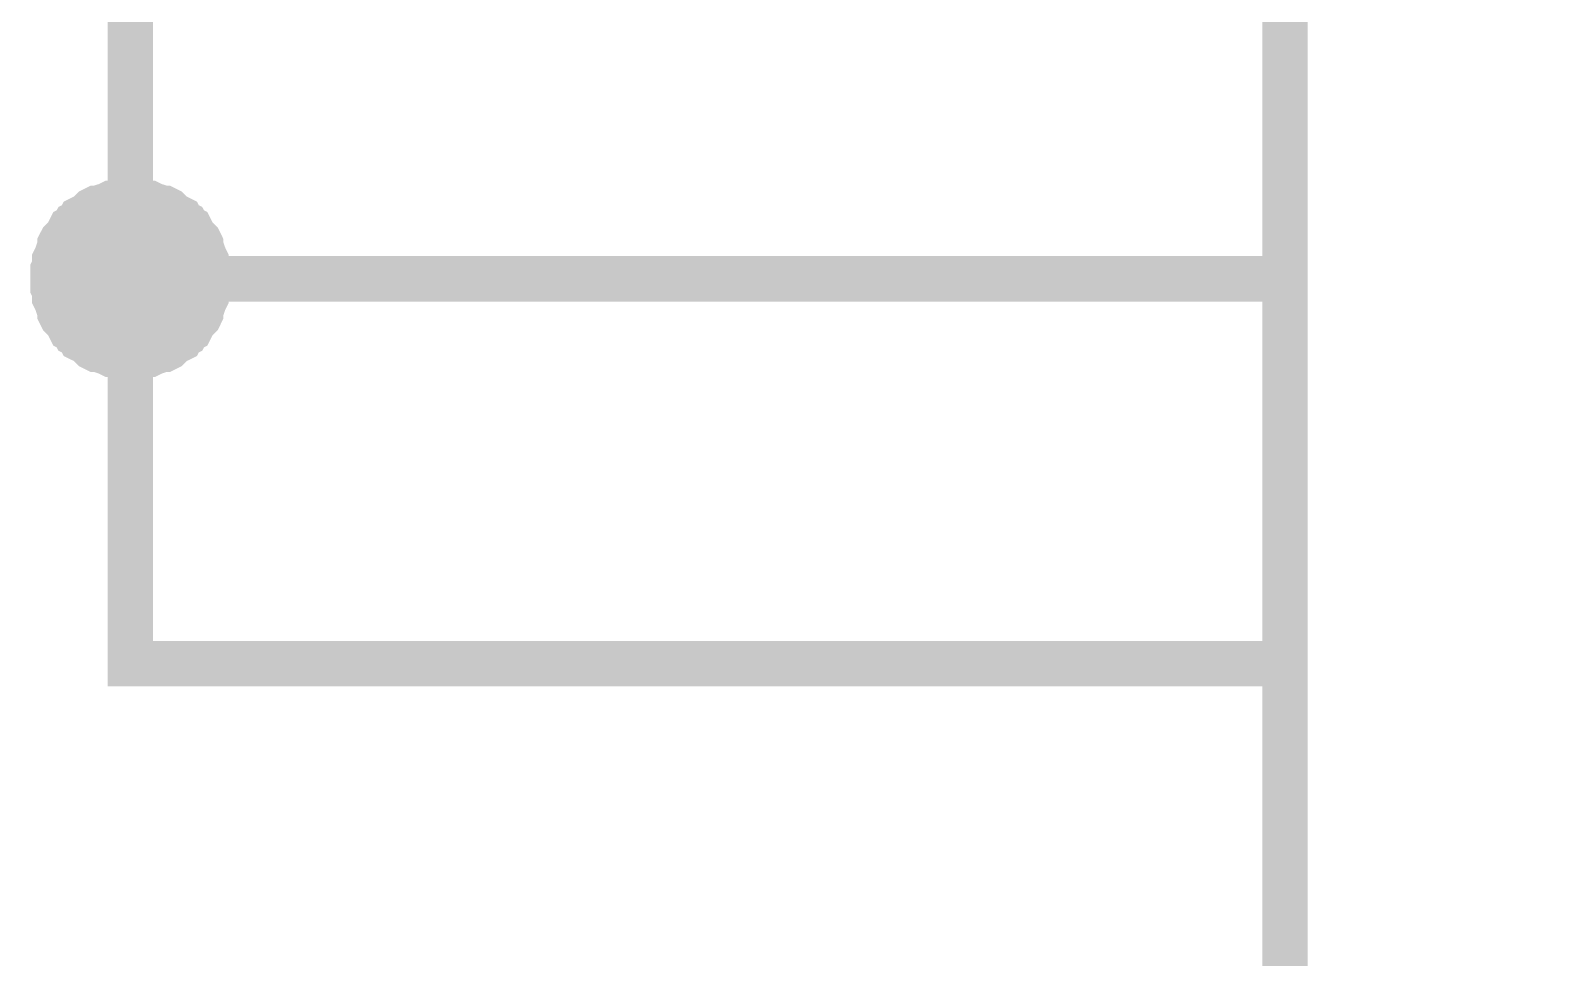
# Model space of a CAD drawing. Header units: inches. Extents: x 0 to 11, y 0 to 8.5.
# Drawn here: x 6.6739 to 7.0681, y 4.9233 to 5.1644 of the extents above; entities that cross this region are included whole.
import ezdxf

# ---------------------------------------------------------------- set-up
doc = ezdxf.new("R2010")
doc.units = ezdxf.units.IN
doc.header["$MEASUREMENT"] = 0
doc.layers.add('Sheet', color=255, linetype='Continuous')

msp = doc.modelspace()

# ---------------------------------------------------------------- linework, layer by layer
at = {"layer": 'Sheet'}
for points, const_width in [([(6.79995, 4.99974), (6.69989, 4.99974), (6.69989, 5.09982), (6.69989, 5.19991), (6.69989, 5.29999)], 0.0118), ([(6.67978, 5.09982), (6.67978, 5.10071), (6.67978, 5.10206), (6.68023, 5.10295), (6.68023, 5.10384), (6.68023, 5.10474), (6.68068, 5.10563), (6.68112, 5.10697), (6.68157, 5.10786), (6.68157, 5.10876), (6.68202, 5.10965), (6.68246, 5.1101), (6.68336, 5.11099), (6.6838, 5.11188), (6.68425, 5.11278), (6.68514, 5.11323), (6.68559, 5.11412), (6.68648, 5.11457), (6.68693, 5.11546), (6.68782, 5.11591), (6.68872, 5.11635), (6.68961, 5.11725), (6.69006, 5.11769), (6.69095, 5.11814), (6.69185, 5.11814), (6.69274, 5.11859), (6.69408, 5.11903), (6.69497, 5.11948), (6.69587, 5.11948), (6.69676, 5.11948), (6.69765, 5.11993), (6.69899, 5.11993), (6.69989, 5.11993)], 0.0118), ([(6.67978, 5.09982), (6.67978, 5.10071), (6.67978, 5.10206), (6.68023, 5.10295), (6.68023, 5.10384), (6.68023, 5.10474), (6.68068, 5.10563), (6.68112, 5.10697), (6.68157, 5.10786), (6.68157, 5.10876), (6.68202, 5.10965), (6.68246, 5.1101), (6.68336, 5.11099), (6.6838, 5.11188), (6.68425, 5.11278), (6.68514, 5.11323), (6.68559, 5.11412), (6.68648, 5.11457), (6.68693, 5.11546), (6.68782, 5.11591), (6.68872, 5.11635), (6.68961, 5.11725), (6.69006, 5.11769), (6.69095, 5.11814), (6.69185, 5.11814), (6.69274, 5.11859), (6.69408, 5.11903), (6.69497, 5.11948), (6.69587, 5.11948), (6.69676, 5.11948), (6.69765, 5.11993), (6.69899, 5.11993), (6.69989, 5.11993)], 0.0118), ([(6.67978, 5.09982), (6.67978, 5.10071), (6.67978, 5.10206), (6.68023, 5.10295), (6.68023, 5.10384), (6.68023, 5.10474), (6.68068, 5.10563), (6.68112, 5.10697), (6.68157, 5.10786), (6.68157, 5.10876), (6.68202, 5.10965), (6.68246, 5.1101), (6.68336, 5.11099), (6.6838, 5.11188), (6.68425, 5.11278), (6.68514, 5.11323), (6.68559, 5.11412), (6.68648, 5.11457), (6.68693, 5.11546), (6.68782, 5.11591), (6.68872, 5.11635), (6.68961, 5.11725), (6.69006, 5.11769), (6.69095, 5.11814), (6.69185, 5.11814), (6.69274, 5.11859), (6.69408, 5.11903), (6.69497, 5.11948), (6.69587, 5.11948), (6.69676, 5.11948), (6.69765, 5.11993), (6.69899, 5.11993), (6.69989, 5.11993)], 0.0118), ([(6.67978, 5.09982), (6.67978, 5.10071), (6.67978, 5.10206), (6.68023, 5.10295), (6.68023, 5.10384), (6.68023, 5.10474), (6.68068, 5.10563), (6.68112, 5.10697), (6.68157, 5.10786), (6.68157, 5.10876), (6.68202, 5.10965), (6.68246, 5.1101), (6.68336, 5.11099), (6.6838, 5.11188), (6.68425, 5.11278), (6.68514, 5.11323), (6.68559, 5.11412), (6.68648, 5.11457), (6.68693, 5.11546), (6.68782, 5.11591), (6.68872, 5.11635), (6.68961, 5.11725), (6.69006, 5.11769), (6.69095, 5.11814), (6.69185, 5.11814), (6.69274, 5.11859), (6.69408, 5.11903), (6.69497, 5.11948), (6.69587, 5.11948), (6.69676, 5.11948), (6.69765, 5.11993), (6.69899, 5.11993), (6.69989, 5.11993)], 0.0118), ([(6.69989, 5.11993), (6.69989, 5.11993)], 0.0118), ([(6.69989, 5.11993), (6.70078, 5.11993), (6.70212, 5.11993), (6.70301, 5.11948), (6.70391, 5.11948), (6.7048, 5.11948), (6.70569, 5.11903), (6.70703, 5.11859), (6.70793, 5.11814), (6.70882, 5.11814), (6.70971, 5.11769), (6.71016, 5.11725), (6.71105, 5.11635), (6.71195, 5.11591), (6.71284, 5.11546), (6.71329, 5.11457), (6.71418, 5.11412), (6.71463, 5.11323), (6.71552, 5.11278), (6.71597, 5.11188), (6.71641, 5.11099), (6.71731, 5.1101), (6.71776, 5.10965), (6.7182, 5.10876), (6.7182, 5.10786), (6.71865, 5.10697), (6.7191, 5.10563), (6.71954, 5.10474), (6.71954, 5.10384), (6.71954, 5.10295), (6.71999, 5.10206), (6.71999, 5.10071), (6.71999, 5.09982)], 0.0118), ([(6.69989, 5.11993), (6.69989, 5.11993)], 0.0118), ([(6.69989, 5.11993), (6.70078, 5.11993), (6.70212, 5.11993), (6.70301, 5.11948), (6.70391, 5.11948), (6.7048, 5.11948), (6.70569, 5.11903), (6.70703, 5.11859), (6.70793, 5.11814), (6.70882, 5.11814), (6.70971, 5.11769), (6.71016, 5.11725), (6.71105, 5.11635), (6.71195, 5.11591), (6.71284, 5.11546), (6.71329, 5.11457), (6.71418, 5.11412), (6.71463, 5.11323), (6.71552, 5.11278), (6.71597, 5.11188), (6.71641, 5.11099), (6.71731, 5.1101), (6.71776, 5.10965), (6.7182, 5.10876), (6.7182, 5.10786), (6.71865, 5.10697), (6.7191, 5.10563), (6.71954, 5.10474), (6.71954, 5.10384), (6.71954, 5.10295), (6.71999, 5.10206), (6.71999, 5.10071), (6.71999, 5.09982)], 0.0118), ([(6.69989, 5.11993), (6.69989, 5.11993)], 0.0118), ([(6.69989, 5.11993), (6.70078, 5.11993), (6.70212, 5.11993), (6.70301, 5.11948), (6.70391, 5.11948), (6.7048, 5.11948), (6.70569, 5.11903), (6.70703, 5.11859), (6.70793, 5.11814), (6.70882, 5.11814), (6.70971, 5.11769), (6.71016, 5.11725), (6.71105, 5.11635), (6.71195, 5.11591), (6.71284, 5.11546), (6.71329, 5.11457), (6.71418, 5.11412), (6.71463, 5.11323), (6.71552, 5.11278), (6.71597, 5.11188), (6.71641, 5.11099), (6.71731, 5.1101), (6.71776, 5.10965), (6.7182, 5.10876), (6.7182, 5.10786), (6.71865, 5.10697), (6.7191, 5.10563), (6.71954, 5.10474), (6.71954, 5.10384), (6.71954, 5.10295), (6.71999, 5.10206), (6.71999, 5.10071), (6.71999, 5.09982)], 0.0118), ([(6.69989, 5.11993), (6.69989, 5.11993)], 0.0118), ([(6.69989, 5.11993), (6.70078, 5.11993), (6.70212, 5.11993), (6.70301, 5.11948), (6.70391, 5.11948), (6.7048, 5.11948), (6.70569, 5.11903), (6.70703, 5.11859), (6.70793, 5.11814), (6.70882, 5.11814), (6.70971, 5.11769), (6.71016, 5.11725), (6.71105, 5.11635), (6.71195, 5.11591), (6.71284, 5.11546), (6.71329, 5.11457), (6.71418, 5.11412), (6.71463, 5.11323), (6.71552, 5.11278), (6.71597, 5.11188), (6.71641, 5.11099), (6.71731, 5.1101), (6.71776, 5.10965), (6.7182, 5.10876), (6.7182, 5.10786), (6.71865, 5.10697), (6.7191, 5.10563), (6.71954, 5.10474), (6.71954, 5.10384), (6.71954, 5.10295), (6.71999, 5.10206), (6.71999, 5.10071), (6.71999, 5.09982)], 0.0118), ([(6.67978, 5.09982), (6.67978, 5.10071), (6.67978, 5.10206), (6.68023, 5.10295), (6.68023, 5.10384), (6.68023, 5.10474), (6.68068, 5.10563), (6.68112, 5.10697), (6.68157, 5.10786), (6.68157, 5.10876), (6.68202, 5.10965), (6.68246, 5.1101), (6.68336, 5.11099), (6.6838, 5.11188), (6.68425, 5.11278), (6.68514, 5.11323), (6.68559, 5.11412), (6.68648, 5.11457), (6.68693, 5.11546), (6.68782, 5.11591), (6.68872, 5.11635), (6.68961, 5.11725), (6.69006, 5.11769), (6.69095, 5.11814), (6.69185, 5.11814), (6.69274, 5.11859), (6.69408, 5.11903), (6.69497, 5.11948), (6.69587, 5.11948), (6.69676, 5.11948), (6.69765, 5.11993), (6.69899, 5.11993), (6.69989, 5.11993)], 0.0039), ([(6.67978, 5.09982), (6.67978, 5.10071), (6.67978, 5.10206), (6.68023, 5.10295), (6.68023, 5.10384), (6.68023, 5.10474), (6.68068, 5.10563), (6.68112, 5.10697), (6.68157, 5.10786), (6.68157, 5.10876), (6.68202, 5.10965), (6.68246, 5.1101), (6.68336, 5.11099), (6.6838, 5.11188), (6.68425, 5.11278), (6.68514, 5.11323), (6.68559, 5.11412), (6.68648, 5.11457), (6.68693, 5.11546), (6.68782, 5.11591), (6.68872, 5.11635), (6.68961, 5.11725), (6.69006, 5.11769), (6.69095, 5.11814), (6.69185, 5.11814), (6.69274, 5.11859), (6.69408, 5.11903), (6.69497, 5.11948), (6.69587, 5.11948), (6.69676, 5.11948), (6.69765, 5.11993), (6.69899, 5.11993), (6.69989, 5.11993)], 0.0039), ([(6.67978, 5.09982), (6.67978, 5.10071), (6.67978, 5.10206), (6.68023, 5.10295), (6.68023, 5.10384), (6.68023, 5.10474), (6.68068, 5.10563), (6.68112, 5.10697), (6.68157, 5.10786), (6.68157, 5.10876), (6.68202, 5.10965), (6.68246, 5.1101), (6.68336, 5.11099), (6.6838, 5.11188), (6.68425, 5.11278), (6.68514, 5.11323), (6.68559, 5.11412), (6.68648, 5.11457), (6.68693, 5.11546), (6.68782, 5.11591), (6.68872, 5.11635), (6.68961, 5.11725), (6.69006, 5.11769), (6.69095, 5.11814), (6.69185, 5.11814), (6.69274, 5.11859), (6.69408, 5.11903), (6.69497, 5.11948), (6.69587, 5.11948), (6.69676, 5.11948), (6.69765, 5.11993), (6.69899, 5.11993), (6.69989, 5.11993)], 0.0039), ([(6.67978, 5.09982), (6.67978, 5.10071), (6.67978, 5.10206), (6.68023, 5.10295), (6.68023, 5.10384), (6.68023, 5.10474), (6.68068, 5.10563), (6.68112, 5.10697), (6.68157, 5.10786), (6.68157, 5.10876), (6.68202, 5.10965), (6.68246, 5.1101), (6.68336, 5.11099), (6.6838, 5.11188), (6.68425, 5.11278), (6.68514, 5.11323), (6.68559, 5.11412), (6.68648, 5.11457), (6.68693, 5.11546), (6.68782, 5.11591), (6.68872, 5.11635), (6.68961, 5.11725), (6.69006, 5.11769), (6.69095, 5.11814), (6.69185, 5.11814), (6.69274, 5.11859), (6.69408, 5.11903), (6.69497, 5.11948), (6.69587, 5.11948), (6.69676, 5.11948), (6.69765, 5.11993), (6.69899, 5.11993), (6.69989, 5.11993)], 0.0039), ([(6.69989, 5.11993), (6.69989, 5.11993)], 0.0039), ([(6.69989, 5.11993), (6.70078, 5.11993), (6.70212, 5.11993), (6.70301, 5.11948), (6.70391, 5.11948), (6.7048, 5.11948), (6.70569, 5.11903), (6.70703, 5.11859), (6.70793, 5.11814), (6.70882, 5.11814), (6.70971, 5.11769), (6.71016, 5.11725), (6.71105, 5.11635), (6.71195, 5.11591), (6.71284, 5.11546), (6.71329, 5.11457), (6.71418, 5.11412), (6.71463, 5.11323), (6.71552, 5.11278), (6.71597, 5.11188), (6.71641, 5.11099), (6.71731, 5.1101), (6.71776, 5.10965), (6.7182, 5.10876), (6.7182, 5.10786), (6.71865, 5.10697), (6.7191, 5.10563), (6.71954, 5.10474), (6.71954, 5.10384), (6.71954, 5.10295), (6.71999, 5.10206), (6.71999, 5.10071), (6.71999, 5.09982)], 0.0039), ([(6.69989, 5.11993), (6.69989, 5.11993)], 0.0039), ([(6.69989, 5.11993), (6.70078, 5.11993), (6.70212, 5.11993), (6.70301, 5.11948), (6.70391, 5.11948), (6.7048, 5.11948), (6.70569, 5.11903), (6.70703, 5.11859), (6.70793, 5.11814), (6.70882, 5.11814), (6.70971, 5.11769), (6.71016, 5.11725), (6.71105, 5.11635), (6.71195, 5.11591), (6.71284, 5.11546), (6.71329, 5.11457), (6.71418, 5.11412), (6.71463, 5.11323), (6.71552, 5.11278), (6.71597, 5.11188), (6.71641, 5.11099), (6.71731, 5.1101), (6.71776, 5.10965), (6.7182, 5.10876), (6.7182, 5.10786), (6.71865, 5.10697), (6.7191, 5.10563), (6.71954, 5.10474), (6.71954, 5.10384), (6.71954, 5.10295), (6.71999, 5.10206), (6.71999, 5.10071), (6.71999, 5.09982)], 0.0039), ([(6.69989, 5.11993), (6.69989, 5.11993)], 0.0039), ([(6.69989, 5.11993), (6.70078, 5.11993), (6.70212, 5.11993), (6.70301, 5.11948), (6.70391, 5.11948), (6.7048, 5.11948), (6.70569, 5.11903), (6.70703, 5.11859), (6.70793, 5.11814), (6.70882, 5.11814), (6.70971, 5.11769), (6.71016, 5.11725), (6.71105, 5.11635), (6.71195, 5.11591), (6.71284, 5.11546), (6.71329, 5.11457), (6.71418, 5.11412), (6.71463, 5.11323), (6.71552, 5.11278), (6.71597, 5.11188), (6.71641, 5.11099), (6.71731, 5.1101), (6.71776, 5.10965), (6.7182, 5.10876), (6.7182, 5.10786), (6.71865, 5.10697), (6.7191, 5.10563), (6.71954, 5.10474), (6.71954, 5.10384), (6.71954, 5.10295), (6.71999, 5.10206), (6.71999, 5.10071), (6.71999, 5.09982)], 0.0039), ([(6.69989, 5.11993), (6.69989, 5.11993)], 0.0039), ([(6.69989, 5.11993), (6.70078, 5.11993), (6.70212, 5.11993), (6.70301, 5.11948), (6.70391, 5.11948), (6.7048, 5.11948), (6.70569, 5.11903), (6.70703, 5.11859), (6.70793, 5.11814), (6.70882, 5.11814), (6.70971, 5.11769), (6.71016, 5.11725), (6.71105, 5.11635), (6.71195, 5.11591), (6.71284, 5.11546), (6.71329, 5.11457), (6.71418, 5.11412), (6.71463, 5.11323), (6.71552, 5.11278), (6.71597, 5.11188), (6.71641, 5.11099), (6.71731, 5.1101), (6.71776, 5.10965), (6.7182, 5.10876), (6.7182, 5.10786), (6.71865, 5.10697), (6.7191, 5.10563), (6.71954, 5.10474), (6.71954, 5.10384), (6.71954, 5.10295), (6.71999, 5.10206), (6.71999, 5.10071), (6.71999, 5.09982)], 0.0039), ([(6.69989, 5.07972), (6.69899, 5.07972), (6.69765, 5.07972), (6.69676, 5.08016), (6.69587, 5.08016), (6.69497, 5.08016), (6.69408, 5.08061), (6.69274, 5.08106), (6.69185, 5.0815), (6.69095, 5.0815), (6.69006, 5.08195), (6.68961, 5.0824), (6.68872, 5.08329), (6.68782, 5.08374), (6.68693, 5.08418), (6.68648, 5.08508), (6.68559, 5.08552), (6.68514, 5.08642), (6.68425, 5.08686), (6.6838, 5.08776), (6.68336, 5.08865), (6.68246, 5.08954), (6.68202, 5.08999), (6.68157, 5.09089), (6.68157, 5.09178), (6.68112, 5.09267), (6.68068, 5.09401), (6.68023, 5.09491), (6.68023, 5.0958), (6.68023, 5.09669), (6.67978, 5.09759), (6.67978, 5.09893), (6.67978, 5.09982)], 0.0118), ([(6.67978, 5.09982), (6.67978, 5.09982)], 0.0118), ([(6.69989, 5.07972), (6.69899, 5.07972), (6.69765, 5.07972), (6.69676, 5.08016), (6.69587, 5.08016), (6.69497, 5.08016), (6.69408, 5.08061), (6.69274, 5.08106), (6.69185, 5.0815), (6.69095, 5.0815), (6.69006, 5.08195), (6.68961, 5.0824), (6.68872, 5.08329), (6.68782, 5.08374), (6.68693, 5.08418), (6.68648, 5.08508), (6.68559, 5.08552), (6.68514, 5.08642), (6.68425, 5.08686), (6.6838, 5.08776), (6.68336, 5.08865), (6.68246, 5.08954), (6.68202, 5.08999), (6.68157, 5.09089), (6.68157, 5.09178), (6.68112, 5.09267), (6.68068, 5.09401), (6.68023, 5.09491), (6.68023, 5.0958), (6.68023, 5.09669), (6.67978, 5.09759), (6.67978, 5.09893), (6.67978, 5.09982)], 0.0118), ([(6.67978, 5.09982), (6.67978, 5.09982)], 0.0118), ([(6.69989, 5.07972), (6.69899, 5.07972), (6.69765, 5.07972), (6.69676, 5.08016), (6.69587, 5.08016), (6.69497, 5.08016), (6.69408, 5.08061), (6.69274, 5.08106), (6.69185, 5.0815), (6.69095, 5.0815), (6.69006, 5.08195), (6.68961, 5.0824), (6.68872, 5.08329), (6.68782, 5.08374), (6.68693, 5.08418), (6.68648, 5.08508), (6.68559, 5.08552), (6.68514, 5.08642), (6.68425, 5.08686), (6.6838, 5.08776), (6.68336, 5.08865), (6.68246, 5.08954), (6.68202, 5.08999), (6.68157, 5.09089), (6.68157, 5.09178), (6.68112, 5.09267), (6.68068, 5.09401), (6.68023, 5.09491), (6.68023, 5.0958), (6.68023, 5.09669), (6.67978, 5.09759), (6.67978, 5.09893), (6.67978, 5.09982)], 0.0118), ([(6.67978, 5.09982), (6.67978, 5.09982)], 0.0118), ([(6.69989, 5.07972), (6.69899, 5.07972), (6.69765, 5.07972), (6.69676, 5.08016), (6.69587, 5.08016), (6.69497, 5.08016), (6.69408, 5.08061), (6.69274, 5.08106), (6.69185, 5.0815), (6.69095, 5.0815), (6.69006, 5.08195), (6.68961, 5.0824), (6.68872, 5.08329), (6.68782, 5.08374), (6.68693, 5.08418), (6.68648, 5.08508), (6.68559, 5.08552), (6.68514, 5.08642), (6.68425, 5.08686), (6.6838, 5.08776), (6.68336, 5.08865), (6.68246, 5.08954), (6.68202, 5.08999), (6.68157, 5.09089), (6.68157, 5.09178), (6.68112, 5.09267), (6.68068, 5.09401), (6.68023, 5.09491), (6.68023, 5.0958), (6.68023, 5.09669), (6.67978, 5.09759), (6.67978, 5.09893), (6.67978, 5.09982)], 0.0118), ([(6.67978, 5.09982), (6.67978, 5.09982)], 0.0118), ([(6.79995, 5.09982), (6.69989, 5.09982)], 0.0118), ([(6.71999, 5.09982), (6.71999, 5.09893), (6.71999, 5.09759), (6.71954, 5.09669), (6.71954, 5.0958), (6.71954, 5.09491), (6.7191, 5.09401), (6.71865, 5.09267), (6.7182, 5.09178), (6.7182, 5.09089), (6.71776, 5.08999), (6.71731, 5.08954), (6.71641, 5.08865), (6.71597, 5.08776), (6.71552, 5.08686), (6.71463, 5.08642), (6.71418, 5.08552), (6.71329, 5.08508), (6.71284, 5.08418), (6.71195, 5.08374), (6.71105, 5.08329), (6.71016, 5.0824), (6.70971, 5.08195), (6.70882, 5.0815), (6.70793, 5.0815), (6.70703, 5.08106), (6.70569, 5.08061), (6.7048, 5.08016), (6.70391, 5.08016), (6.70301, 5.08016), (6.70212, 5.07972), (6.70078, 5.07972), (6.69989, 5.07972)], 0.0118), ([(6.71999, 5.09982), (6.71999, 5.09893), (6.71999, 5.09759), (6.71954, 5.09669), (6.71954, 5.0958), (6.71954, 5.09491), (6.7191, 5.09401), (6.71865, 5.09267), (6.7182, 5.09178), (6.7182, 5.09089), (6.71776, 5.08999), (6.71731, 5.08954), (6.71641, 5.08865), (6.71597, 5.08776), (6.71552, 5.08686), (6.71463, 5.08642), (6.71418, 5.08552), (6.71329, 5.08508), (6.71284, 5.08418), (6.71195, 5.08374), (6.71105, 5.08329), (6.71016, 5.0824), (6.70971, 5.08195), (6.70882, 5.0815), (6.70793, 5.0815), (6.70703, 5.08106), (6.70569, 5.08061), (6.7048, 5.08016), (6.70391, 5.08016), (6.70301, 5.08016), (6.70212, 5.07972), (6.70078, 5.07972), (6.69989, 5.07972)], 0.0118), ([(6.71999, 5.09982), (6.71999, 5.09893), (6.71999, 5.09759), (6.71954, 5.09669), (6.71954, 5.0958), (6.71954, 5.09491), (6.7191, 5.09401), (6.71865, 5.09267), (6.7182, 5.09178), (6.7182, 5.09089), (6.71776, 5.08999), (6.71731, 5.08954), (6.71641, 5.08865), (6.71597, 5.08776), (6.71552, 5.08686), (6.71463, 5.08642), (6.71418, 5.08552), (6.71329, 5.08508), (6.71284, 5.08418), (6.71195, 5.08374), (6.71105, 5.08329), (6.71016, 5.0824), (6.70971, 5.08195), (6.70882, 5.0815), (6.70793, 5.0815), (6.70703, 5.08106), (6.70569, 5.08061), (6.7048, 5.08016), (6.70391, 5.08016), (6.70301, 5.08016), (6.70212, 5.07972), (6.70078, 5.07972), (6.69989, 5.07972)], 0.0118), ([(6.71999, 5.09982), (6.71999, 5.09893), (6.71999, 5.09759), (6.71954, 5.09669), (6.71954, 5.0958), (6.71954, 5.09491), (6.7191, 5.09401), (6.71865, 5.09267), (6.7182, 5.09178), (6.7182, 5.09089), (6.71776, 5.08999), (6.71731, 5.08954), (6.71641, 5.08865), (6.71597, 5.08776), (6.71552, 5.08686), (6.71463, 5.08642), (6.71418, 5.08552), (6.71329, 5.08508), (6.71284, 5.08418), (6.71195, 5.08374), (6.71105, 5.08329), (6.71016, 5.0824), (6.70971, 5.08195), (6.70882, 5.0815), (6.70793, 5.0815), (6.70703, 5.08106), (6.70569, 5.08061), (6.7048, 5.08016), (6.70391, 5.08016), (6.70301, 5.08016), (6.70212, 5.07972), (6.70078, 5.07972), (6.69989, 5.07972)], 0.0118), ([(6.71999, 5.09982), (6.71999, 5.09982), (6.71999, 5.09982), (6.71999, 5.09982), (6.71999, 5.09982), (6.71999, 5.09982), (6.71999, 5.09982), (6.71999, 5.09982), (6.71999, 5.09982), (6.71999, 5.09982), (6.71999, 5.09982), (6.71999, 5.09982), (6.71999, 5.09982), (6.71999, 5.09982), (6.71999, 5.09982), (6.71999, 5.09982), (6.71999, 5.09982), (6.71999, 5.09982), (6.71999, 5.09982), (6.71999, 5.09982), (6.71999, 5.09982), (6.71999, 5.09982), (6.71999, 5.09982), (6.71999, 5.09982), (6.71999, 5.09982), (6.71999, 5.09982), (6.71999, 5.09982), (6.71999, 5.09982), (6.71999, 5.09982), (6.71999, 5.09982), (6.71999, 5.09982), (6.71999, 5.09982), (6.71999, 5.09982)], 0.0118), ([(6.71999, 5.09982), (6.71999, 5.09982)], 0.0118), ([(6.71999, 5.09982), (6.71999, 5.09982), (6.71999, 5.09982), (6.71999, 5.09982), (6.71999, 5.09982), (6.71999, 5.09982), (6.71999, 5.09982), (6.71999, 5.09982), (6.71999, 5.09982), (6.71999, 5.09982), (6.71999, 5.09982), (6.71999, 5.09982), (6.71999, 5.09982), (6.71999, 5.09982), (6.71999, 5.09982), (6.71999, 5.09982), (6.71999, 5.09982), (6.71999, 5.09982), (6.71999, 5.09982), (6.71999, 5.09982), (6.71999, 5.09982), (6.71999, 5.09982), (6.71999, 5.09982), (6.71999, 5.09982), (6.71999, 5.09982), (6.71999, 5.09982), (6.71999, 5.09982), (6.71999, 5.09982), (6.71999, 5.09982), (6.71999, 5.09982), (6.71999, 5.09982), (6.71999, 5.09982), (6.71999, 5.09982)], 0.0118), ([(6.71999, 5.09982), (6.71999, 5.09982)], 0.0118), ([(6.71999, 5.09982), (6.71999, 5.09982), (6.71999, 5.09982), (6.71999, 5.09982), (6.71999, 5.09982), (6.71999, 5.09982), (6.71999, 5.09982), (6.71999, 5.09982), (6.71999, 5.09982), (6.71999, 5.09982), (6.71999, 5.09982), (6.71999, 5.09982), (6.71999, 5.09982), (6.71999, 5.09982), (6.71999, 5.09982), (6.71999, 5.09982), (6.71999, 5.09982), (6.71999, 5.09982), (6.71999, 5.09982), (6.71999, 5.09982), (6.71999, 5.09982), (6.71999, 5.09982), (6.71999, 5.09982), (6.71999, 5.09982), (6.71999, 5.09982), (6.71999, 5.09982), (6.71999, 5.09982), (6.71999, 5.09982), (6.71999, 5.09982), (6.71999, 5.09982), (6.71999, 5.09982), (6.71999, 5.09982), (6.71999, 5.09982)], 0.0118), ([(6.71999, 5.09982), (6.71999, 5.09982)], 0.0118), ([(6.71999, 5.09982), (6.71999, 5.09982), (6.71999, 5.09982), (6.71999, 5.09982), (6.71999, 5.09982), (6.71999, 5.09982), (6.71999, 5.09982), (6.71999, 5.09982), (6.71999, 5.09982), (6.71999, 5.09982), (6.71999, 5.09982), (6.71999, 5.09982), (6.71999, 5.09982), (6.71999, 5.09982), (6.71999, 5.09982), (6.71999, 5.09982), (6.71999, 5.09982), (6.71999, 5.09982), (6.71999, 5.09982), (6.71999, 5.09982), (6.71999, 5.09982), (6.71999, 5.09982), (6.71999, 5.09982), (6.71999, 5.09982), (6.71999, 5.09982), (6.71999, 5.09982), (6.71999, 5.09982), (6.71999, 5.09982), (6.71999, 5.09982), (6.71999, 5.09982), (6.71999, 5.09982), (6.71999, 5.09982), (6.71999, 5.09982)], 0.0118), ([(6.71999, 5.09982), (6.71999, 5.09982)], 0.0118), ([(7.00008, 5.09982), (6.79995, 5.09982)], 0.0118), ([(6.69989, 5.07972), (6.69899, 5.07972), (6.69765, 5.07972), (6.69676, 5.08016), (6.69587, 5.08016), (6.69497, 5.08016), (6.69408, 5.08061), (6.69274, 5.08106), (6.69185, 5.0815), (6.69095, 5.0815), (6.69006, 5.08195), (6.68961, 5.0824), (6.68872, 5.08329), (6.68782, 5.08374), (6.68693, 5.08418), (6.68648, 5.08508), (6.68559, 5.08552), (6.68514, 5.08642), (6.68425, 5.08686), (6.6838, 5.08776), (6.68336, 5.08865), (6.68246, 5.08954), (6.68202, 5.08999), (6.68157, 5.09089), (6.68157, 5.09178), (6.68112, 5.09267), (6.68068, 5.09401), (6.68023, 5.09491), (6.68023, 5.0958), (6.68023, 5.09669), (6.67978, 5.09759), (6.67978, 5.09893), (6.67978, 5.09982)], 0.0039), ([(6.67978, 5.09982), (6.67978, 5.09982)], 0.0039), ([(6.69989, 5.07972), (6.69899, 5.07972), (6.69765, 5.07972), (6.69676, 5.08016), (6.69587, 5.08016), (6.69497, 5.08016), (6.69408, 5.08061), (6.69274, 5.08106), (6.69185, 5.0815), (6.69095, 5.0815), (6.69006, 5.08195), (6.68961, 5.0824), (6.68872, 5.08329), (6.68782, 5.08374), (6.68693, 5.08418), (6.68648, 5.08508), (6.68559, 5.08552), (6.68514, 5.08642), (6.68425, 5.08686), (6.6838, 5.08776), (6.68336, 5.08865), (6.68246, 5.08954), (6.68202, 5.08999), (6.68157, 5.09089), (6.68157, 5.09178), (6.68112, 5.09267), (6.68068, 5.09401), (6.68023, 5.09491), (6.68023, 5.0958), (6.68023, 5.09669), (6.67978, 5.09759), (6.67978, 5.09893), (6.67978, 5.09982)], 0.0039), ([(6.67978, 5.09982), (6.67978, 5.09982)], 0.0039), ([(6.69989, 5.07972), (6.69899, 5.07972), (6.69765, 5.07972), (6.69676, 5.08016), (6.69587, 5.08016), (6.69497, 5.08016), (6.69408, 5.08061), (6.69274, 5.08106), (6.69185, 5.0815), (6.69095, 5.0815), (6.69006, 5.08195), (6.68961, 5.0824), (6.68872, 5.08329), (6.68782, 5.08374), (6.68693, 5.08418), (6.68648, 5.08508), (6.68559, 5.08552), (6.68514, 5.08642), (6.68425, 5.08686), (6.6838, 5.08776), (6.68336, 5.08865), (6.68246, 5.08954), (6.68202, 5.08999), (6.68157, 5.09089), (6.68157, 5.09178), (6.68112, 5.09267), (6.68068, 5.09401), (6.68023, 5.09491), (6.68023, 5.0958), (6.68023, 5.09669), (6.67978, 5.09759), (6.67978, 5.09893), (6.67978, 5.09982)], 0.0039), ([(6.67978, 5.09982), (6.67978, 5.09982)], 0.0039), ([(6.69989, 5.07972), (6.69899, 5.07972), (6.69765, 5.07972), (6.69676, 5.08016), (6.69587, 5.08016), (6.69497, 5.08016), (6.69408, 5.08061), (6.69274, 5.08106), (6.69185, 5.0815), (6.69095, 5.0815), (6.69006, 5.08195), (6.68961, 5.0824), (6.68872, 5.08329), (6.68782, 5.08374), (6.68693, 5.08418), (6.68648, 5.08508), (6.68559, 5.08552), (6.68514, 5.08642), (6.68425, 5.08686), (6.6838, 5.08776), (6.68336, 5.08865), (6.68246, 5.08954), (6.68202, 5.08999), (6.68157, 5.09089), (6.68157, 5.09178), (6.68112, 5.09267), (6.68068, 5.09401), (6.68023, 5.09491), (6.68023, 5.0958), (6.68023, 5.09669), (6.67978, 5.09759), (6.67978, 5.09893), (6.67978, 5.09982)], 0.0039), ([(6.67978, 5.09982), (6.67978, 5.09982)], 0.0039), ([(6.71999, 5.09982), (6.71999, 5.09893), (6.71999, 5.09759), (6.71954, 5.09669), (6.71954, 5.0958), (6.71954, 5.09491), (6.7191, 5.09401), (6.71865, 5.09267), (6.7182, 5.09178), (6.7182, 5.09089), (6.71776, 5.08999), (6.71731, 5.08954), (6.71641, 5.08865), (6.71597, 5.08776), (6.71552, 5.08686), (6.71463, 5.08642), (6.71418, 5.08552), (6.71329, 5.08508), (6.71284, 5.08418), (6.71195, 5.08374), (6.71105, 5.08329), (6.71016, 5.0824), (6.70971, 5.08195), (6.70882, 5.0815), (6.70793, 5.0815), (6.70703, 5.08106), (6.70569, 5.08061), (6.7048, 5.08016), (6.70391, 5.08016), (6.70301, 5.08016), (6.70212, 5.07972), (6.70078, 5.07972), (6.69989, 5.07972)], 0.0039), ([(6.71999, 5.09982), (6.71999, 5.09893), (6.71999, 5.09759), (6.71954, 5.09669), (6.71954, 5.0958), (6.71954, 5.09491), (6.7191, 5.09401), (6.71865, 5.09267), (6.7182, 5.09178), (6.7182, 5.09089), (6.71776, 5.08999), (6.71731, 5.08954), (6.71641, 5.08865), (6.71597, 5.08776), (6.71552, 5.08686), (6.71463, 5.08642), (6.71418, 5.08552), (6.71329, 5.08508), (6.71284, 5.08418), (6.71195, 5.08374), (6.71105, 5.08329), (6.71016, 5.0824), (6.70971, 5.08195), (6.70882, 5.0815), (6.70793, 5.0815), (6.70703, 5.08106), (6.70569, 5.08061), (6.7048, 5.08016), (6.70391, 5.08016), (6.70301, 5.08016), (6.70212, 5.07972), (6.70078, 5.07972), (6.69989, 5.07972)], 0.0039), ([(6.71999, 5.09982), (6.71999, 5.09893), (6.71999, 5.09759), (6.71954, 5.09669), (6.71954, 5.0958), (6.71954, 5.09491), (6.7191, 5.09401), (6.71865, 5.09267), (6.7182, 5.09178), (6.7182, 5.09089), (6.71776, 5.08999), (6.71731, 5.08954), (6.71641, 5.08865), (6.71597, 5.08776), (6.71552, 5.08686), (6.71463, 5.08642), (6.71418, 5.08552), (6.71329, 5.08508), (6.71284, 5.08418), (6.71195, 5.08374), (6.71105, 5.08329), (6.71016, 5.0824), (6.70971, 5.08195), (6.70882, 5.0815), (6.70793, 5.0815), (6.70703, 5.08106), (6.70569, 5.08061), (6.7048, 5.08016), (6.70391, 5.08016), (6.70301, 5.08016), (6.70212, 5.07972), (6.70078, 5.07972), (6.69989, 5.07972)], 0.0039), ([(6.71999, 5.09982), (6.71999, 5.09893), (6.71999, 5.09759), (6.71954, 5.09669), (6.71954, 5.0958), (6.71954, 5.09491), (6.7191, 5.09401), (6.71865, 5.09267), (6.7182, 5.09178), (6.7182, 5.09089), (6.71776, 5.08999), (6.71731, 5.08954), (6.71641, 5.08865), (6.71597, 5.08776), (6.71552, 5.08686), (6.71463, 5.08642), (6.71418, 5.08552), (6.71329, 5.08508), (6.71284, 5.08418), (6.71195, 5.08374), (6.71105, 5.08329), (6.71016, 5.0824), (6.70971, 5.08195), (6.70882, 5.0815), (6.70793, 5.0815), (6.70703, 5.08106), (6.70569, 5.08061), (6.7048, 5.08016), (6.70391, 5.08016), (6.70301, 5.08016), (6.70212, 5.07972), (6.70078, 5.07972), (6.69989, 5.07972)], 0.0039), ([(6.71999, 5.09982), (6.71999, 5.09982), (6.71999, 5.09982), (6.71999, 5.09982), (6.71999, 5.09982), (6.71999, 5.09982), (6.71999, 5.09982), (6.71999, 5.09982), (6.71999, 5.09982), (6.71999, 5.09982), (6.71999, 5.09982), (6.71999, 5.09982), (6.71999, 5.09982), (6.71999, 5.09982), (6.71999, 5.09982), (6.71999, 5.09982), (6.71999, 5.09982), (6.71999, 5.09982), (6.71999, 5.09982), (6.71999, 5.09982), (6.71999, 5.09982), (6.71999, 5.09982), (6.71999, 5.09982), (6.71999, 5.09982), (6.71999, 5.09982), (6.71999, 5.09982), (6.71999, 5.09982), (6.71999, 5.09982), (6.71999, 5.09982), (6.71999, 5.09982), (6.71999, 5.09982), (6.71999, 5.09982), (6.71999, 5.09982)], 0.0039), ([(6.71999, 5.09982), (6.71999, 5.09982)], 0.0039), ([(6.71999, 5.09982), (6.71999, 5.09982), (6.71999, 5.09982), (6.71999, 5.09982), (6.71999, 5.09982), (6.71999, 5.09982), (6.71999, 5.09982), (6.71999, 5.09982), (6.71999, 5.09982), (6.71999, 5.09982), (6.71999, 5.09982), (6.71999, 5.09982), (6.71999, 5.09982), (6.71999, 5.09982), (6.71999, 5.09982), (6.71999, 5.09982), (6.71999, 5.09982), (6.71999, 5.09982), (6.71999, 5.09982), (6.71999, 5.09982), (6.71999, 5.09982), (6.71999, 5.09982), (6.71999, 5.09982), (6.71999, 5.09982), (6.71999, 5.09982), (6.71999, 5.09982), (6.71999, 5.09982), (6.71999, 5.09982), (6.71999, 5.09982), (6.71999, 5.09982), (6.71999, 5.09982), (6.71999, 5.09982), (6.71999, 5.09982)], 0.0039), ([(6.71999, 5.09982), (6.71999, 5.09982)], 0.0039), ([(6.71999, 5.09982), (6.71999, 5.09982), (6.71999, 5.09982), (6.71999, 5.09982), (6.71999, 5.09982), (6.71999, 5.09982), (6.71999, 5.09982), (6.71999, 5.09982), (6.71999, 5.09982), (6.71999, 5.09982), (6.71999, 5.09982), (6.71999, 5.09982), (6.71999, 5.09982), (6.71999, 5.09982), (6.71999, 5.09982), (6.71999, 5.09982), (6.71999, 5.09982), (6.71999, 5.09982), (6.71999, 5.09982), (6.71999, 5.09982), (6.71999, 5.09982), (6.71999, 5.09982), (6.71999, 5.09982), (6.71999, 5.09982), (6.71999, 5.09982), (6.71999, 5.09982), (6.71999, 5.09982), (6.71999, 5.09982), (6.71999, 5.09982), (6.71999, 5.09982), (6.71999, 5.09982), (6.71999, 5.09982), (6.71999, 5.09982)], 0.0039), ([(6.71999, 5.09982), (6.71999, 5.09982)], 0.0039), ([(6.71999, 5.09982), (6.71999, 5.09982), (6.71999, 5.09982), (6.71999, 5.09982), (6.71999, 5.09982), (6.71999, 5.09982), (6.71999, 5.09982), (6.71999, 5.09982), (6.71999, 5.09982), (6.71999, 5.09982), (6.71999, 5.09982), (6.71999, 5.09982), (6.71999, 5.09982), (6.71999, 5.09982), (6.71999, 5.09982), (6.71999, 5.09982), (6.71999, 5.09982), (6.71999, 5.09982), (6.71999, 5.09982), (6.71999, 5.09982), (6.71999, 5.09982), (6.71999, 5.09982), (6.71999, 5.09982), (6.71999, 5.09982), (6.71999, 5.09982), (6.71999, 5.09982), (6.71999, 5.09982), (6.71999, 5.09982), (6.71999, 5.09982), (6.71999, 5.09982), (6.71999, 5.09982), (6.71999, 5.09982), (6.71999, 5.09982)], 0.0039), ([(6.71999, 5.09982), (6.71999, 5.09982)], 0.0039), ([(7.00008, 4.99974), (6.79995, 4.99974)], 0.0118)]:
    msp.add_lwpolyline(points, dxfattribs=dict(at, const_width=const_width))
for points, const_width in [([(7.00008, 5.29999), (7.29983, 5.29999), (7.29983, 4.59985), (7.00008, 4.59985), (7.00008, 5.29999)], 0.0118), ([(7.00008, 5.29999), (7.00008, 4.59985), (7.29983, 4.59985), (7.29983, 5.29999), (7.00008, 5.29999), (7.00008, 5.29999)], 0.0039)]:
    msp.add_lwpolyline(points, close=True, dxfattribs=dict(at, const_width=const_width))
at = {"layer": 'Sheet', "const_width": 0.02}
msp.add_lwpolyline([(6.69, 5.1, 1), (6.71, 5.1, 1)], format="xyb", close=True, dxfattribs=at)

doc.saveas('drawing.dxf')
